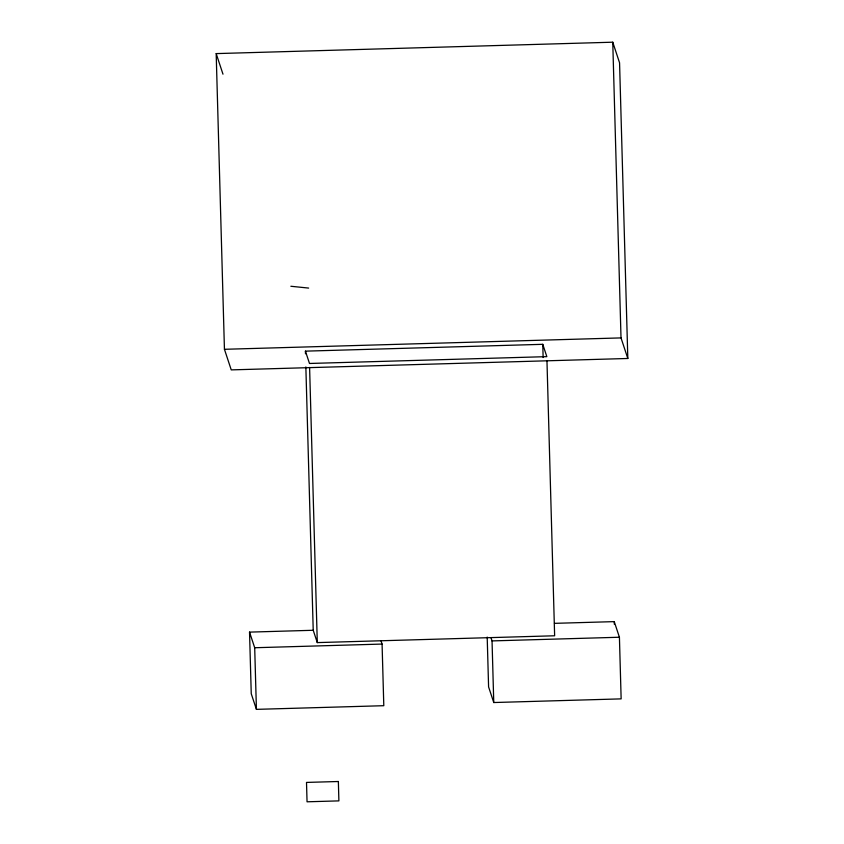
<?xml version="1.0" encoding="UTF-8"?>
<svg xmlns="http://www.w3.org/2000/svg" width="844" height="844" viewBox="0 0 844 844"><rect width="100%" height="100%" fill="white"/><g stroke="black" fill="none" stroke-linecap="round" stroke-linejoin="round"><path stroke-width="1.27" d="M216.18 53.605L612.755 42.2L619.559 62.783L627.82 358.478L231.245 369.883L224.441 349.3L216.18 53.605L222.985 74.188M224.441 349.3L621.015 337.906L627.82 358.478M305.422 351.146L542.766 344.32L546.838 356.643L309.495 363.469L305.422 351.146L305.496 353.784M380.982 640.765L382.079 644.067L383.798 705.7L256.418 709.361L251.248 693.736L249.529 632.114L313.219 630.278L317.291 642.601L554.635 635.775L546.954 360.588M554.466 623.347L614.253 621.627L619.422 637.241L621.142 698.874L493.761 702.535L488.592 686.91L487.199 637.083M249.529 632.114L254.698 647.738L382.079 644.067M490.944 637.6L492.041 640.912L619.422 637.241M290.863 286.264L308.64 288.078M612.755 42.2L621.015 337.906M614.253 621.627L614.326 624.244M542.766 344.32L543.135 357.487M492.041 640.912L493.761 702.535M309.6 367.414L317.291 642.601M305.855 366.95L313.219 630.278M254.698 647.738L256.418 709.361M338.36 781.502L306.509 782.42L307.047 801.8L338.887 800.882L338.36 781.502"/></g></svg>
